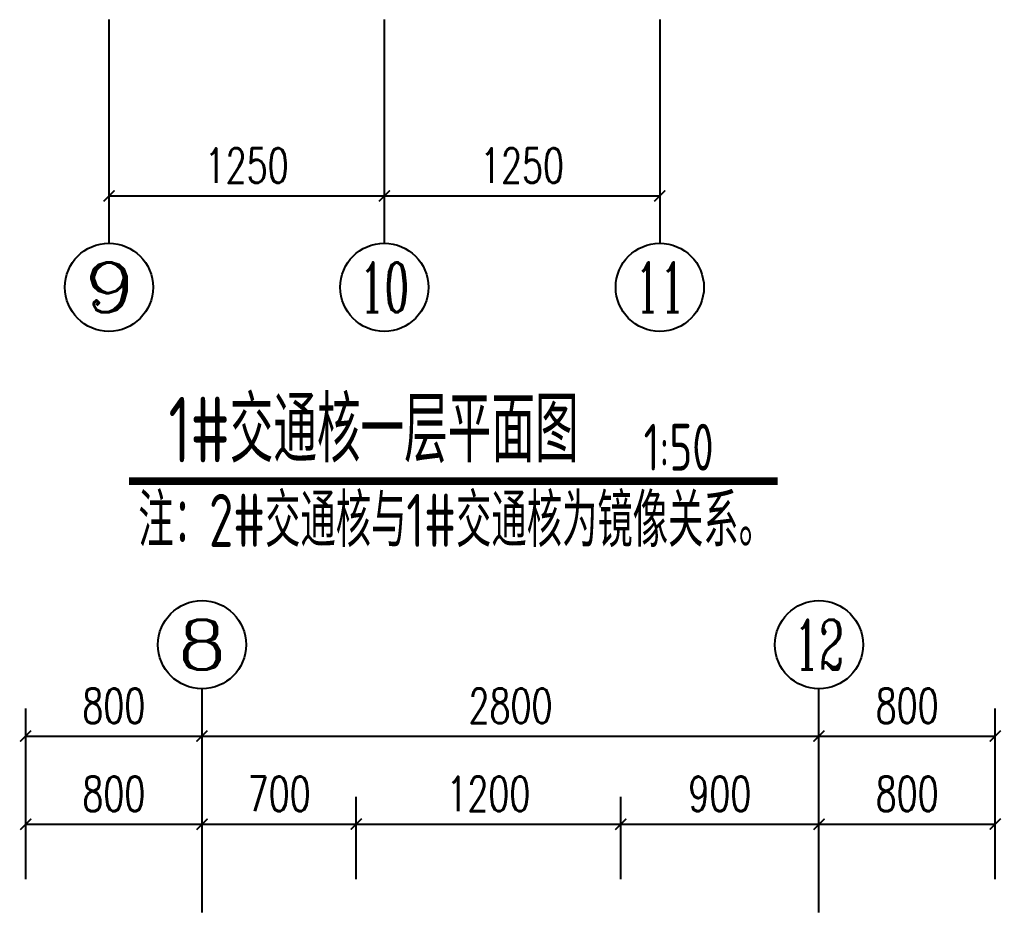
# Model space of a CAD drawing. Extents: x -668857 to 185752, y -270966 to 286822.
# Drawn here: x 20870 to 25325, y 170544 to 174595 of the extents above; entities that cross this region are included whole.
import ezdxf
from ezdxf.enums import TextEntityAlignment as Align

# ---------------------------------------------------------------- set-up
doc = ezdxf.new("R2010")
doc.units = 0
doc.header["$LTSCALE"] = 1000
doc.layers.get('0').update_dxf_attribs({"linetype": 'CONTINUOUS'})
doc.layers.get('DEFPOINTS').update_dxf_attribs({"linetype": 'CONTINUOUS'})
for name, color, linetype in [('A-AXIS_TEXT', 7, 'CONTINUOUS'), ('AXIS', 3, 'CONTINUOUS'), ('DIM_SYMB', 3, 'CONTINUOUS'), ('PUB_DIM', 3, 'CONTINUOUS'), ('PUB_TEXT', 2, 'CONTINUOUS'), ('尺寸标注', 86, 'CONTINUOUS')]:
    doc.layers.add(name, color=color, linetype=linetype)
doc.layers.add('AXIS_TEXT', color=7, linetype='CONTINUOUS', lineweight=20)
doc.styles.add('_TCH_AXIS', font='COMPLEX', dxfattribs={"bigfont": 'GBCBIG'})
doc.styles.add('_TCH_DIM_T3', font='SIMPLEX', dxfattribs={"width": 0.705882, "bigfont": 'GBCBIG'})
doc.styles.add('COMPLEX', font='COMPLEX')
doc.styles.add('TSSD_REIN', font='tssdeng.shx', dxfattribs={"width": 0.7, "height": 300, "bigfont": 'tssdchn.shx'})
doc.dimstyles.new('_TCH_ARCH&&50', dxfattribs={"dimtxt": 157.5, "dimasz": 50, "dimexe": 125, "dimexo": 150, "dimgap": 58.75, "dimtad": 1, "dimdec": 0, "dimzin": 0, "dimdsep": 46, "dimtxsty": '_TCH_DIM_T3', "dimblk": 'ARCHTICK', "dimcen": 0.09, "dimclrt": 7, "dimazin": 0, "dimtfac": 1, "dimtdec": 0, "dimtix": 1, "dimtmove": 2, "dimatfit": 3, "dimldrblk": 'ARCHTICK', "dimfxl": 1, "dimtolj": 1, "dimtzin": 0, "dimarcsym": 0})

# ---------------------------------------------------------------- blocks, each defined once
blk = doc.blocks.new('_AXISO')
blk.add_circle((0, 0), 0.5)
at = {"layer": 'A-AXIS_TEXT', "style": 'COMPLEX', "width": 1.041667}
blk.add_attdef('A', text='', height=0.56, dxfattribs=at).set_placement((-0.25, -0.28), (0.25, -0.28), align=Align.FIT)
blk = doc.blocks.new('_ArchTick')
at = {"color": 0, "linetype": 'ByBlock', "const_width": 0.15}
blk.add_lwpolyline([(-0.5, -0.5), (0.5, 0.5)], dxfattribs=at)
blk = doc.blocks.new('*D1265')
at = {"layer": 'DEFPOINTS', "color": 0, "transparency": 16777216}
for p in [(21697.2, 170943.8), (20897.2, 170543.8), (21697.2, 170543.8)]:
    blk.add_point(p, dxfattribs=at)
at = {"layer": '尺寸标注', "color": 0, "lineweight": -2, "transparency": 16777216}
for p, q in [((20897.2, 170693.8), (20897.2, 171068.8)), ((21697.2, 170693.8), (21697.2, 171068.8)), ((20897.2, 170943.8), (21697.2, 170943.8))]:
    blk.add_line(p, q, dxfattribs=at)
at = {"layer": '尺寸标注', "color": 0, "lineweight": -2, "transparency": 16777216, "xscale": 50, "yscale": 50, "zscale": 50, "rotation": 180}
blk.add_blockref('_ArchTick', (20897.2, 170943.8), dxfattribs=at)
at = {"layer": '尺寸标注', "color": 0, "lineweight": -2, "transparency": 16777216, "xscale": 50, "yscale": 50, "zscale": 50}
blk.add_blockref('_ArchTick', (21697.2, 170943.8), dxfattribs=at)
at = {"layer": '尺寸标注', "color": 7, "transparency": 16777216, "insert": (21297.2, 171081.3), "char_height": 157.5, "attachment_point": 5, "style": '_TCH_DIM_T3'}
blk.add_mtext('\\A1;800', dxfattribs=at)
blk = doc.blocks.new('*D1266')
at = {"layer": 'DEFPOINTS', "color": 0, "transparency": 16777216}
for p in [(22397.2, 170943.8), (21697.2, 170543.8), (22397.2, 170543.8)]:
    blk.add_point(p, dxfattribs=at)
at = {"layer": '尺寸标注', "color": 0, "lineweight": -2, "transparency": 16777216}
for p, q in [((21697.2, 170693.8), (21697.2, 171068.8)), ((22397.2, 170693.8), (22397.2, 171068.8)), ((21697.2, 170943.8), (22397.2, 170943.8))]:
    blk.add_line(p, q, dxfattribs=at)
at = {"layer": '尺寸标注', "color": 0, "lineweight": -2, "transparency": 16777216, "xscale": 50, "yscale": 50, "zscale": 50, "rotation": 180}
blk.add_blockref('_ArchTick', (21697.2, 170943.8), dxfattribs=at)
at = {"layer": '尺寸标注', "color": 0, "lineweight": -2, "transparency": 16777216, "xscale": 50, "yscale": 50, "zscale": 50}
blk.add_blockref('_ArchTick', (22397.2, 170943.8), dxfattribs=at)
at = {"layer": '尺寸标注', "color": 7, "transparency": 16777216, "insert": (22047.2, 171081.3), "char_height": 157.5, "attachment_point": 5, "style": '_TCH_DIM_T3'}
blk.add_mtext('\\A1;700', dxfattribs=at)
blk = doc.blocks.new('*D1267')
at = {"layer": 'DEFPOINTS', "color": 0, "transparency": 16777216}
for p in [(23597.2, 170943.8), (22397.2, 170543.8), (23597.2, 170543.8)]:
    blk.add_point(p, dxfattribs=at)
at = {"layer": '尺寸标注', "color": 0, "lineweight": -2, "transparency": 16777216}
for p, q in [((22397.2, 170693.8), (22397.2, 171068.8)), ((23597.2, 170693.8), (23597.2, 171068.8)), ((22397.2, 170943.8), (23597.2, 170943.8))]:
    blk.add_line(p, q, dxfattribs=at)
at = {"layer": '尺寸标注', "color": 0, "lineweight": -2, "transparency": 16777216, "xscale": 50, "yscale": 50, "zscale": 50, "rotation": 180}
blk.add_blockref('_ArchTick', (22397.2, 170943.8), dxfattribs=at)
at = {"layer": '尺寸标注', "color": 0, "lineweight": -2, "transparency": 16777216, "xscale": 50, "yscale": 50, "zscale": 50}
blk.add_blockref('_ArchTick', (23597.2, 170943.8), dxfattribs=at)
at = {"layer": '尺寸标注', "color": 7, "transparency": 16777216, "insert": (22997.2, 171081.3), "char_height": 157.5, "attachment_point": 5, "style": '_TCH_DIM_T3'}
blk.add_mtext('\\A1;1200', dxfattribs=at)
blk = doc.blocks.new('*D1268')
at = {"layer": 'DEFPOINTS', "color": 0, "transparency": 16777216}
for p in [(24497.2, 170943.8), (23597.2, 170543.8), (24497.2, 170543.8)]:
    blk.add_point(p, dxfattribs=at)
at = {"layer": '尺寸标注', "color": 0, "lineweight": -2, "transparency": 16777216}
for p, q in [((23597.2, 170693.8), (23597.2, 171068.8)), ((24497.2, 170693.8), (24497.2, 171068.8)), ((23597.2, 170943.8), (24497.2, 170943.8))]:
    blk.add_line(p, q, dxfattribs=at)
at = {"layer": '尺寸标注', "color": 0, "lineweight": -2, "transparency": 16777216, "xscale": 50, "yscale": 50, "zscale": 50, "rotation": 180}
blk.add_blockref('_ArchTick', (23597.2, 170943.8), dxfattribs=at)
at = {"layer": '尺寸标注', "color": 0, "lineweight": -2, "transparency": 16777216, "xscale": 50, "yscale": 50, "zscale": 50}
blk.add_blockref('_ArchTick', (24497.2, 170943.8), dxfattribs=at)
at = {"layer": '尺寸标注', "color": 7, "transparency": 16777216, "insert": (24047.2, 171081.3), "char_height": 157.5, "attachment_point": 5, "style": '_TCH_DIM_T3'}
blk.add_mtext('\\A1;900', dxfattribs=at)
blk = doc.blocks.new('*D1269')
at = {"layer": 'DEFPOINTS', "color": 0, "transparency": 16777216}
for p in [(25297.2, 170943.8), (24497.2, 170543.8), (25297.2, 170543.8)]:
    blk.add_point(p, dxfattribs=at)
at = {"layer": '尺寸标注', "color": 0, "lineweight": -2, "transparency": 16777216}
for p, q in [((24497.2, 170693.8), (24497.2, 171068.8)), ((25297.2, 170693.8), (25297.2, 171068.8)), ((24497.2, 170943.8), (25297.2, 170943.8))]:
    blk.add_line(p, q, dxfattribs=at)
at = {"layer": '尺寸标注', "color": 0, "lineweight": -2, "transparency": 16777216, "xscale": 50, "yscale": 50, "zscale": 50, "rotation": 180}
blk.add_blockref('_ArchTick', (24497.2, 170943.8), dxfattribs=at)
at = {"layer": '尺寸标注', "color": 0, "lineweight": -2, "transparency": 16777216, "xscale": 50, "yscale": 50, "zscale": 50}
blk.add_blockref('_ArchTick', (25297.2, 170943.8), dxfattribs=at)
at = {"layer": '尺寸标注', "color": 7, "transparency": 16777216, "insert": (24897.2, 171081.3), "char_height": 157.5, "attachment_point": 5, "style": '_TCH_DIM_T3'}
blk.add_mtext('\\A1;800', dxfattribs=at)
blk = doc.blocks.new('*D1280')
at = {"layer": 'DEFPOINTS', "color": 0, "transparency": 16777216}
for p in [(21697.2, 171343.8), (20897.2, 170543.8), (21697.2, 170543.8)]:
    blk.add_point(p, dxfattribs=at)
at = {"layer": 'PUB_DIM', "color": 0, "lineweight": -2, "transparency": 16777216}
for p, q in [((20897.2, 170693.8), (20897.2, 171468.8)), ((21697.2, 170693.8), (21697.2, 171468.8)), ((20897.2, 171343.8), (21697.2, 171343.8))]:
    blk.add_line(p, q, dxfattribs=at)
at = {"layer": 'PUB_DIM', "color": 0, "lineweight": -2, "transparency": 16777216, "xscale": 50, "yscale": 50, "zscale": 50, "rotation": 180}
blk.add_blockref('_ArchTick', (20897.2, 171343.8), dxfattribs=at)
at = {"layer": 'PUB_DIM', "color": 0, "lineweight": -2, "transparency": 16777216, "xscale": 50, "yscale": 50, "zscale": 50}
blk.add_blockref('_ArchTick', (21697.2, 171343.8), dxfattribs=at)
at = {"layer": 'PUB_DIM', "color": 7, "transparency": 16777216, "insert": (21297.2, 171481.3), "char_height": 157.5, "attachment_point": 5, "style": '_TCH_DIM_T3'}
blk.add_mtext('\\A1;800', dxfattribs=at)
blk = doc.blocks.new('*D1281')
at = {"layer": 'DEFPOINTS', "color": 0, "transparency": 16777216}
for p in [(24497.2, 171343.8), (21697.2, 170543.8), (24497.2, 170543.8)]:
    blk.add_point(p, dxfattribs=at)
at = {"layer": 'PUB_DIM', "color": 0, "lineweight": -2, "transparency": 16777216}
for p, q in [((21697.2, 170693.8), (21697.2, 171468.8)), ((24497.2, 170693.8), (24497.2, 171468.8)), ((21697.2, 171343.8), (24497.2, 171343.8))]:
    blk.add_line(p, q, dxfattribs=at)
at = {"layer": 'PUB_DIM', "color": 0, "lineweight": -2, "transparency": 16777216, "xscale": 50, "yscale": 50, "zscale": 50, "rotation": 180}
blk.add_blockref('_ArchTick', (21697.2, 171343.8), dxfattribs=at)
at = {"layer": 'PUB_DIM', "color": 0, "lineweight": -2, "transparency": 16777216, "xscale": 50, "yscale": 50, "zscale": 50}
blk.add_blockref('_ArchTick', (24497.2, 171343.8), dxfattribs=at)
at = {"layer": 'PUB_DIM', "color": 7, "transparency": 16777216, "insert": (23097.2, 171481.3), "char_height": 157.5, "attachment_point": 5, "style": '_TCH_DIM_T3'}
blk.add_mtext('\\A1;2800', dxfattribs=at)
blk = doc.blocks.new('*D1282')
at = {"layer": 'DEFPOINTS', "color": 0, "transparency": 16777216}
for p in [(25297.2, 171343.8), (24497.2, 170543.8), (25297.2, 170543.8)]:
    blk.add_point(p, dxfattribs=at)
at = {"layer": 'PUB_DIM', "color": 0, "lineweight": -2, "transparency": 16777216}
for p, q in [((24497.2, 170693.8), (24497.2, 171468.8)), ((25297.2, 170693.8), (25297.2, 171468.8)), ((24497.2, 171343.8), (25297.2, 171343.8))]:
    blk.add_line(p, q, dxfattribs=at)
at = {"layer": 'PUB_DIM', "color": 0, "lineweight": -2, "transparency": 16777216, "xscale": 50, "yscale": 50, "zscale": 50, "rotation": 180}
blk.add_blockref('_ArchTick', (24497.2, 171343.8), dxfattribs=at)
at = {"layer": 'PUB_DIM', "color": 0, "lineweight": -2, "transparency": 16777216, "xscale": 50, "yscale": 50, "zscale": 50}
blk.add_blockref('_ArchTick', (25297.2, 171343.8), dxfattribs=at)
at = {"layer": 'PUB_DIM', "color": 7, "transparency": 16777216, "insert": (24897.2, 171481.3), "char_height": 157.5, "attachment_point": 5, "style": '_TCH_DIM_T3'}
blk.add_mtext('\\A1;800', dxfattribs=at)
blk = doc.blocks.new('*D3980')
at = {"layer": 'DEFPOINTS', "color": 0, "transparency": 16777216}
for p in [(21274.9, 174595.1), (22524.4, 174595.1), (22524.4, 173795.1)]:
    blk.add_point(p, dxfattribs=at)
at = {"layer": 'PUB_DIM', "color": 0, "lineweight": -2, "transparency": 16777216}
for p, q in [((21274.9, 174445.1), (21274.9, 173670.1)), ((22524.4, 174445.1), (22524.4, 173670.1)), ((21274.9, 173795.1), (22524.4, 173795.1))]:
    blk.add_line(p, q, dxfattribs=at)
at = {"layer": 'PUB_DIM', "color": 0, "lineweight": -2, "transparency": 16777216, "xscale": 50, "yscale": 50, "zscale": 50, "rotation": 180}
blk.add_blockref('_ArchTick', (21274.9, 173795.1), dxfattribs=at)
at = {"layer": 'PUB_DIM', "color": 0, "lineweight": -2, "transparency": 16777216, "xscale": 50, "yscale": 50, "zscale": 50}
blk.add_blockref('_ArchTick', (22524.4, 173795.1), dxfattribs=at)
at = {"layer": 'PUB_DIM', "color": 7, "transparency": 16777216, "insert": (21899.6, 173932.6), "char_height": 157.5, "attachment_point": 5, "style": '_TCH_DIM_T3'}
blk.add_mtext('\\A1;1250', dxfattribs=at)
blk = doc.blocks.new('*D3981')
at = {"layer": 'DEFPOINTS', "color": 0, "transparency": 16777216}
for p in [(22524.4, 174595.1), (23774.9, 174595.1), (23774.9, 173795.1)]:
    blk.add_point(p, dxfattribs=at)
at = {"layer": 'PUB_DIM', "color": 0, "lineweight": -2, "transparency": 16777216}
for p, q in [((22524.4, 174445.1), (22524.4, 173670.1)), ((23774.9, 174445.1), (23774.9, 173670.1)), ((22524.4, 173795.1), (23774.9, 173795.1))]:
    blk.add_line(p, q, dxfattribs=at)
at = {"layer": 'PUB_DIM', "color": 0, "lineweight": -2, "transparency": 16777216, "xscale": 50, "yscale": 50, "zscale": 50, "rotation": 180}
blk.add_blockref('_ArchTick', (22524.4, 173795.1), dxfattribs=at)
at = {"layer": 'PUB_DIM', "color": 0, "lineweight": -2, "transparency": 16777216, "xscale": 50, "yscale": 50, "zscale": 50}
blk.add_blockref('_ArchTick', (23774.9, 173795.1), dxfattribs=at)
at = {"layer": 'PUB_DIM', "color": 7, "transparency": 16777216, "insert": (23149.6, 173932.6), "char_height": 157.5, "attachment_point": 5, "style": '_TCH_DIM_T3'}
blk.add_mtext('\\A1;1250', dxfattribs=at)

msp = doc.modelspace()

# ---------------------------------------------------------------- linework, layer by layer
at = {"layer": 'AXIS'}
for p, q in [((21274.87, 174595.14), (21274.87, 173580.53)), ((22524.39, 174595.14), (22524.39, 173580.53)), ((23774.87, 174595.14), (23774.87, 173580.53)), ((21697.2, 170543.79), (21697.2, 171558.4)), ((24497.2, 170543.79), (24497.2, 171558.4))]:
    msp.add_line(p, q, dxfattribs=at)
at = {"layer": 'DIM_SYMB', "const_width": 35}
msp.add_lwpolyline([(21365.39, 172500.3), (24310.13, 172500.3)], dxfattribs=at)

# ---------------------------------------------------------------- block references
at = {"layer": 'AXIS'}
ref = msp.add_blockref('_AXISO', (21274.87, 173380.53), dxfattribs=dict(at, xscale=400, yscale=400, zscale=400))
ref.add_attrib('A', '9', dxfattribs={"layer": 'AXIS_TEXT', "height": 226.27, "style": '_TCH_AXIS', "width": 1.5}).set_placement((21161.73, 173267.39), (21388, 173267.39), align=Align.FIT)
ref = msp.add_blockref('_AXISO', (22524.39, 173380.53), dxfattribs=dict(at, xscale=400, yscale=400, zscale=400))
ref.add_attrib('A', '10', dxfattribs={"layer": 'AXIS_TEXT', "height": 226.274, "style": '_TCH_AXIS', "width": 0.724138}).set_placement((22411.25, 173267.39), (22637.52, 173267.39), align=Align.FIT)
ref = msp.add_blockref('_AXISO', (23774.87, 173380.53), dxfattribs=dict(at, xscale=400, yscale=400, zscale=400))
ref.add_attrib('A', '11', dxfattribs={"layer": 'AXIS_TEXT', "height": 226.274, "style": '_TCH_AXIS', "width": 0.875}).set_placement((23661.73, 173267.39), (23888, 173267.39), align=Align.FIT)
ref = msp.add_blockref('_AXISO', (21697.2, 171758.4), dxfattribs=dict(at, xscale=400, yscale=400, zscale=400))
ref.add_attrib('A', '8', dxfattribs={"layer": 'AXIS_TEXT', "height": 226.27, "style": '_TCH_AXIS', "width": 1.5}).set_placement((21584.07, 171645.26), (21810.34, 171645.26), align=Align.FIT)
ref = msp.add_blockref('_AXISO', (24497.2, 171758.4), dxfattribs=dict(at, xscale=400, yscale=400, zscale=400))
ref.add_attrib('A', '12', dxfattribs={"layer": 'AXIS_TEXT', "height": 226.274, "style": '_TCH_AXIS', "width": 0.724138}).set_placement((24384.07, 171645.26), (24610.34, 171645.26), align=Align.FIT)

# ---------------------------------------------------------------- texts
at = {"layer": 'PUB_TEXT', "style": 'TSSD_REIN', "width": 0.7}
for s, height, p in [('1#交通核一层平面图', 297.5, (21545.32, 172585.46)), ('1:50', 212.5, (23701.55, 172548.55))]:
    msp.add_text(s, height=height, dxfattribs=at).set_placement(p)
at = {"layer": 'PUB_TEXT', "color": 1, "style": 'TSSD_REIN', "width": 0.7}
msp.add_text('注：2#交通核与1#交通核为镜像关系。', height=241.1348, dxfattribs=at).set_placement((21408.2, 172202))

# ---------------------------------------------------------------- dimensions: what is measured, and where the dimension line sits
at = {"layer": 'PUB_DIM'}
for p1, p2, distance, picture, middle in [((21274.87, 174595.14), (22524.39, 174595.14), -800, '*D3980', (21899.63, 173932.64)), ((22524.39, 174595.14), (23774.87, 174595.14), -800, '*D3981', (23149.63, 173932.64)), ((20897.2, 170543.79), (21697.2, 170543.79), 800, '*D1280', (21297.2, 171481.29)), ((21697.2, 170543.79), (24497.2, 170543.79), 800, '*D1281', (23097.2, 171481.29)), ((24497.2, 170543.79), (25297.2, 170543.79), 800, '*D1282', (24897.2, 171481.29))]:
    dim = msp.add_aligned_dim(p1=p1, p2=p2, distance=distance, dimstyle='_TCH_ARCH&&50', dxfattribs=at)
    dim.commit()
    dim.dimension.update_dxf_attribs({"geometry": picture, "text_midpoint": middle})
at = {"layer": '尺寸标注', "color": 106}
for p1, p2, picture, middle in [((20897.2, 170543.79), (21697.2, 170543.79), '*D1265', (21297.2, 171081.29)), ((21697.2, 170543.79), (22397.2, 170543.79), '*D1266', (22047.2, 171081.29)), ((22397.2, 170543.79), (23597.2, 170543.79), '*D1267', (22997.2, 171081.29)), ((23597.2, 170543.79), (24497.2, 170543.79), '*D1268', (24047.2, 171081.29)), ((24497.2, 170543.79), (25297.2, 170543.79), '*D1269', (24897.2, 171081.29))]:
    dim = msp.add_aligned_dim(p1=p1, p2=p2, distance=400, dimstyle='_TCH_ARCH&&50', dxfattribs=at)
    dim.commit()
    dim.dimension.update_dxf_attribs({"geometry": picture, "text_midpoint": middle})

doc.saveas('drawing.dxf')
